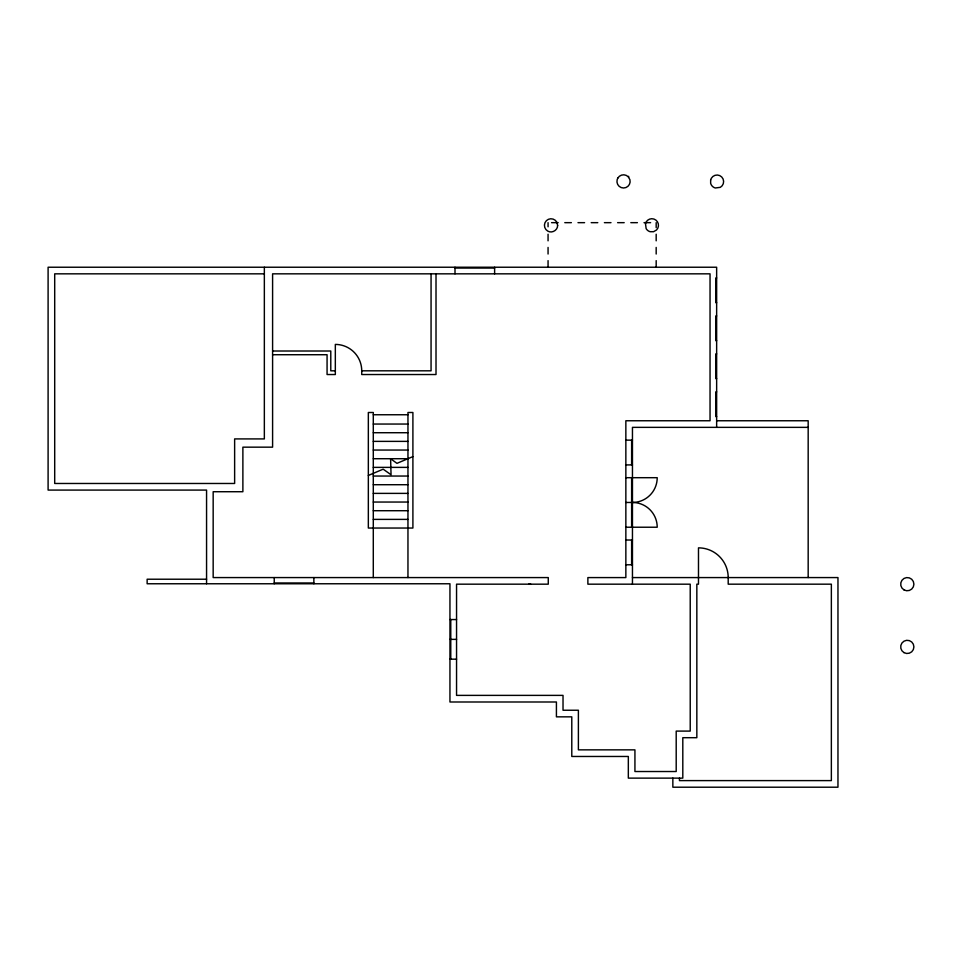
<?xml version="1.0" encoding="UTF-8"?>
<svg xmlns="http://www.w3.org/2000/svg" width="962" height="962" viewBox="0 0 962 962"><rect width="100%" height="100%" fill="white"/><g stroke="black" fill="none" stroke-linecap="round" stroke-linejoin="round"><path stroke-width="1.44" d="M368.338 475.444L383.165 469.179L391.053 474.747L390.608 458.718L396.957 463.347L412.902 456.613M528.655 584.174L530.723 584.162M551.563 222.667L558.176 222.667M564.778 222.667L571.38 222.667M577.982 222.667L584.583 222.667M591.185 222.667L597.787 222.667M604.389 222.667L610.99 222.667M617.592 222.667L624.194 222.667M630.807 222.667L637.409 222.667M644.011 222.667L650.613 222.667M455.002 268.061L494.624 268.061M264.346 273.833L54.702 273.833L54.702 483.477L234.632 483.477L234.632 438.912L264.346 438.912L264.346 267.232M716.642 277.958L715.812 277.958L715.812 302.717L716.642 302.717M716.642 315.933L715.812 315.933L715.812 340.692L716.642 340.692M272.595 351.01L330.784 351.01L330.784 370.815L335.329 370.815M716.642 353.896L715.812 353.896L715.812 378.655L716.642 378.655M272.595 354.725L327.068 354.725L327.068 374.531L335.329 374.531L335.329 344.408A26.407 26.407 0 0 1 361.736 370.815L431.06 370.815L431.06 273.833M716.642 391.859L715.812 391.859L715.812 416.618L716.642 416.618M373.292 414.754L407.96 414.754M716.642 420.755L808.176 420.755L808.176 577.573M373.292 424.05L407.96 424.05M808.176 427.356L632.455 427.356L632.455 584.174L690.223 584.187L690.223 731.096L676.202 731.096L676.202 771.524L634.932 771.524L634.932 749.855L578.39 749.855L578.39 710.245L563.023 710.245L563.023 695.382L456.553 695.382L456.553 584.174L548.268 584.174L548.268 577.585L213.167 577.573L213.167 491.726L242.881 491.726L242.881 447.162L272.595 447.162L272.595 273.833L710.04 273.833L710.04 420.755L625.853 420.755L625.853 577.585L587.878 577.585L587.878 584.174L632.455 584.174M373.292 432.72L407.96 432.72M625.853 440.139L632.455 440.139M373.292 441.378L407.96 441.378M373.292 450.048L407.96 450.048M373.292 458.718L407.96 458.718M625.853 464.911L632.455 464.911M373.292 467.376L407.96 467.376M373.292 476.046L407.96 476.046M625.853 477.693L657.214 477.693A24.759 24.759 0 0 1 632.455 502.465L625.853 502.465M373.292 484.716L407.96 484.716M373.292 493.386L407.96 493.386M373.292 502.044L407.96 502.044M373.292 510.714L407.96 510.714M373.292 519.384L407.96 519.384M625.853 527.224L657.214 527.224A24.759 24.759 0 0 0 632.455 502.465M625.853 540.019L632.455 540.019M625.853 564.778L632.455 564.778M632.455 577.585L837.962 577.573L837.962 787.205L672.847 787.205L672.847 778.126M206.565 579.22L147.138 579.22L147.138 583.766L449.951 583.766L449.951 701.995L556.421 701.995L556.421 716.846L571.789 716.846L571.789 756.469L628.33 756.469L628.33 778.126L682.804 778.126L682.804 737.698L696.837 737.698L696.837 584.174L698.484 584.174L698.484 547.859A29.714 29.714 0 0 1 728.198 577.573L728.198 584.174L831.36 584.174L831.36 780.603L679.449 780.603L679.449 778.126M274.242 582.972L313.865 582.972M449.951 619.552L456.553 619.552M449.951 639.369L456.553 639.369M449.951 659.174L456.553 659.174M716.642 427.356L716.642 267.232L48.1 267.232L48.1 490.079L206.565 490.079L206.565 583.766M656.18 222.667L656.18 227.621M656.18 234.223L656.18 240.825M656.18 247.426L656.18 254.028M656.18 260.63L656.18 267.232M631.625 440.139L631.625 464.911M631.625 477.693L631.625 527.224M631.625 540.019L631.625 564.778M628.631 176.323L628.631 177.285M548.063 222.667L548.063 226.791M548.063 234.223L548.063 240.825M548.063 247.426L548.063 254.028M548.063 260.63L548.063 267.232M494.624 267.232L494.624 273.833M455.002 267.232L455.002 273.833M450.769 619.552L450.769 659.174M436.014 273.833L436.014 374.531L361.736 374.531L361.736 370.815M407.96 577.573L407.96 412.494L412.902 412.494L412.902 528.042L368.338 528.042L368.338 412.494L373.292 412.494L373.292 577.573M313.865 577.573L313.865 583.766M274.242 577.573L274.242 583.766M557.635 225.361C557.792 230.243 551.887 233.646 547.739 231.084A6.602 6.602 0 0 1 546.368 220.695A6.602 6.602 0 0 1 556.757 222.066L557.635 225.361M645.478 223.617L646.139 228.619A6.602 6.602 0 0 0 650.144 231.698L653.571 231.698L656.529 229.99A6.602 6.602 0 0 0 655.88 220.082A6.602 6.602 0 0 0 646.139 222.018L645.478 223.617M710.653 179.906L710.653 183.321A6.602 6.602 0 0 0 715.307 187.987L720.322 187.337A6.602 6.602 0 0 0 721.692 176.948A6.602 6.602 0 0 0 711.303 178.319L710.653 179.906M617.82 178.09L617.159 179.69A6.602 6.602 0 0 0 623.532 187.999A6.602 6.602 0 0 0 629.918 179.69L628.198 176.731A6.602 6.602 0 0 0 617.82 178.09M903.991 589.886A6.602 6.602 0 0 0 913.9 584.174A6.602 6.602 0 0 0 903.991 578.451A6.602 6.602 0 0 0 903.991 589.886M903.991 652.621A6.602 6.602 0 0 0 913.9 646.897A6.602 6.602 0 0 0 903.991 641.173A6.602 6.602 0 0 0 903.991 652.621"/></g></svg>
